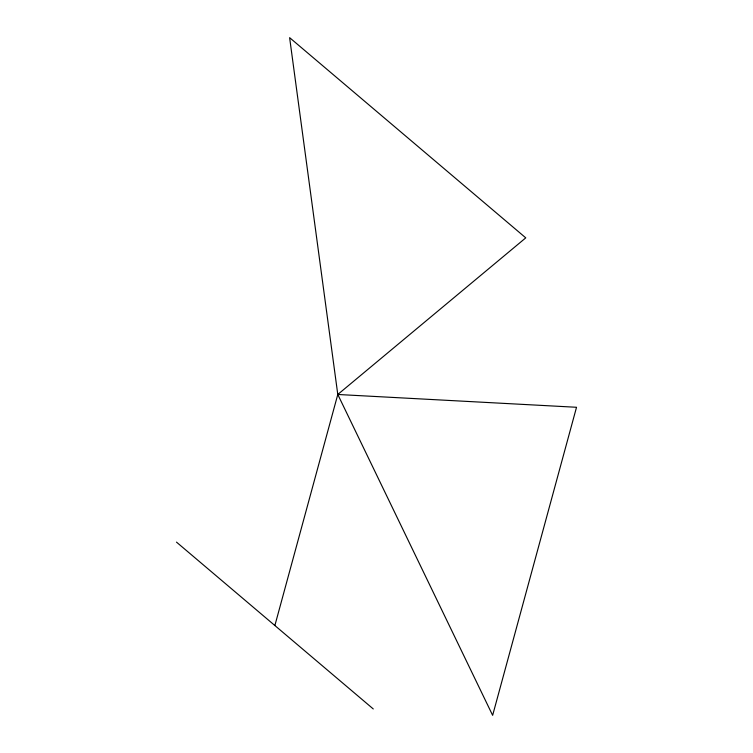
<?xml version="1.0" encoding="UTF-8"?>
<svg xmlns="http://www.w3.org/2000/svg" width="753" height="753" viewBox="0 0 753 753"><rect width="100%" height="100%" fill="white"/><g stroke="black" fill="none" stroke-linecap="round" stroke-linejoin="round"><path stroke-width="1.13" d="M274.873 625.536L337.786 394.478L289.613 37.65L525.763 237.854L337.786 394.478L492.641 715.35L576.525 407.279L337.786 394.478M176.475 542.113L373.272 708.95"/></g></svg>
